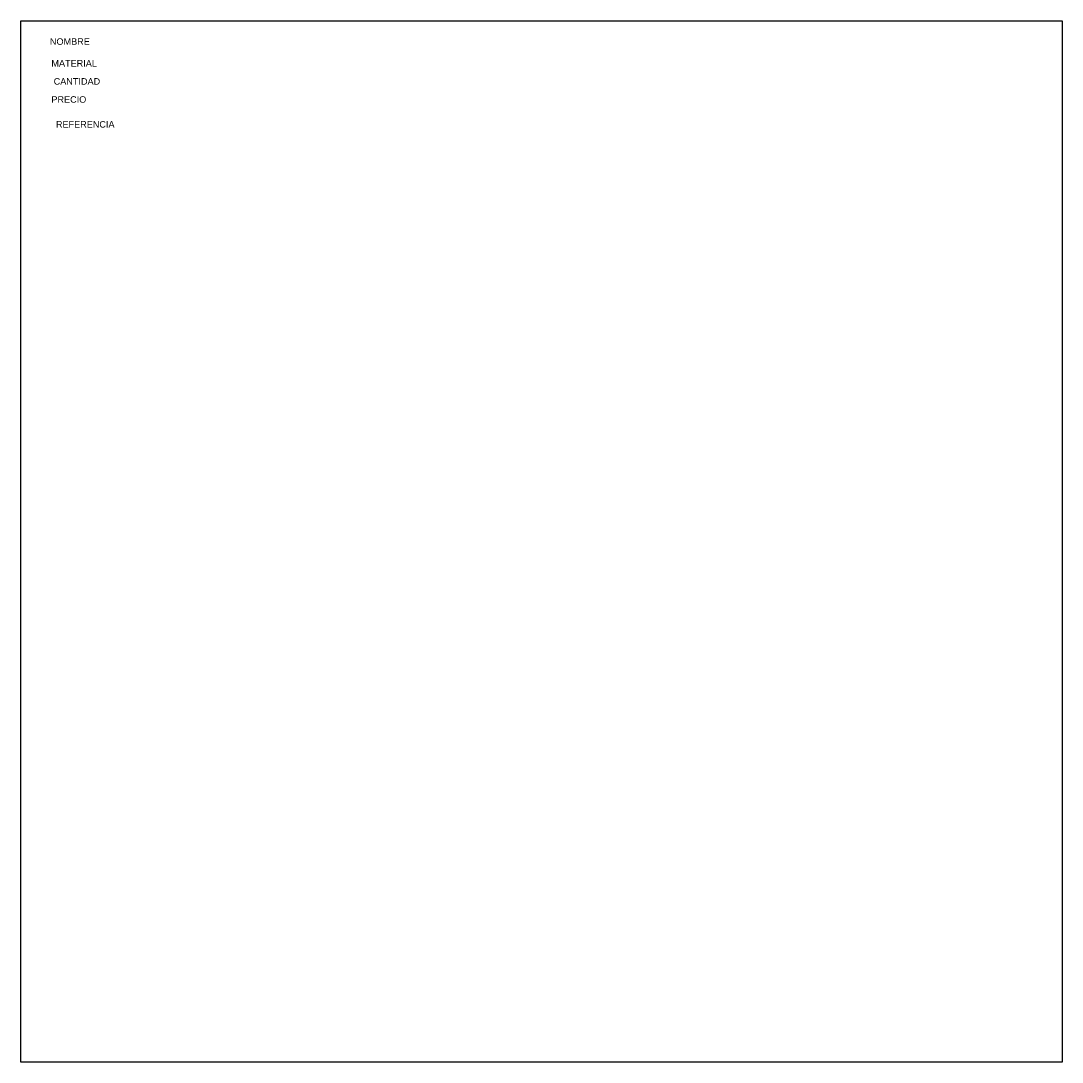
# Model space of a CAD drawing. Header units: centimetres. Extents: x 2079 to 2119.3, y 1377.6 to 1417.9.
import ezdxf

# ---------------------------------------------------------------- set-up
doc = ezdxf.new("R2010")
doc.units = ezdxf.units.CM
doc.styles.get("Standard").update_dxf_attribs({"font": 'arial.ttf'})

msp = doc.modelspace()

# ---------------------------------------------------------------- linework, layer by layer
for p, q in [((2079.011, 1377.57), (2079.011, 1417.885)), ((2079.011, 1417.885), (2119.326, 1417.885)), ((2119.326, 1417.885), (2119.326, 1377.57)), ((2119.326, 1377.57), (2079.011, 1377.57))]:
    msp.add_line(p, q)

# ---------------------------------------------------------------- texts
msp.add_attdef('NOMBRE', (2080.137, 1416.956), 'BancaCAD', height=0.252)
for tag, p, s, flags in [('MATERIAL', (2080.195, 1416.115), 'Madera', 1), ('CANTIDAD', (2080.283, 1415.414), '1', 3), ('PRECIO', (2080.195, 1414.714), '80000', 9), ('REFERENCIA', (2080.37, 1413.752), 'BancaCADR', 5)]:
    msp.add_attdef(tag, p, s, height=0.252, dxfattribs=dict(flags=flags))

doc.saveas('drawing.dxf')
